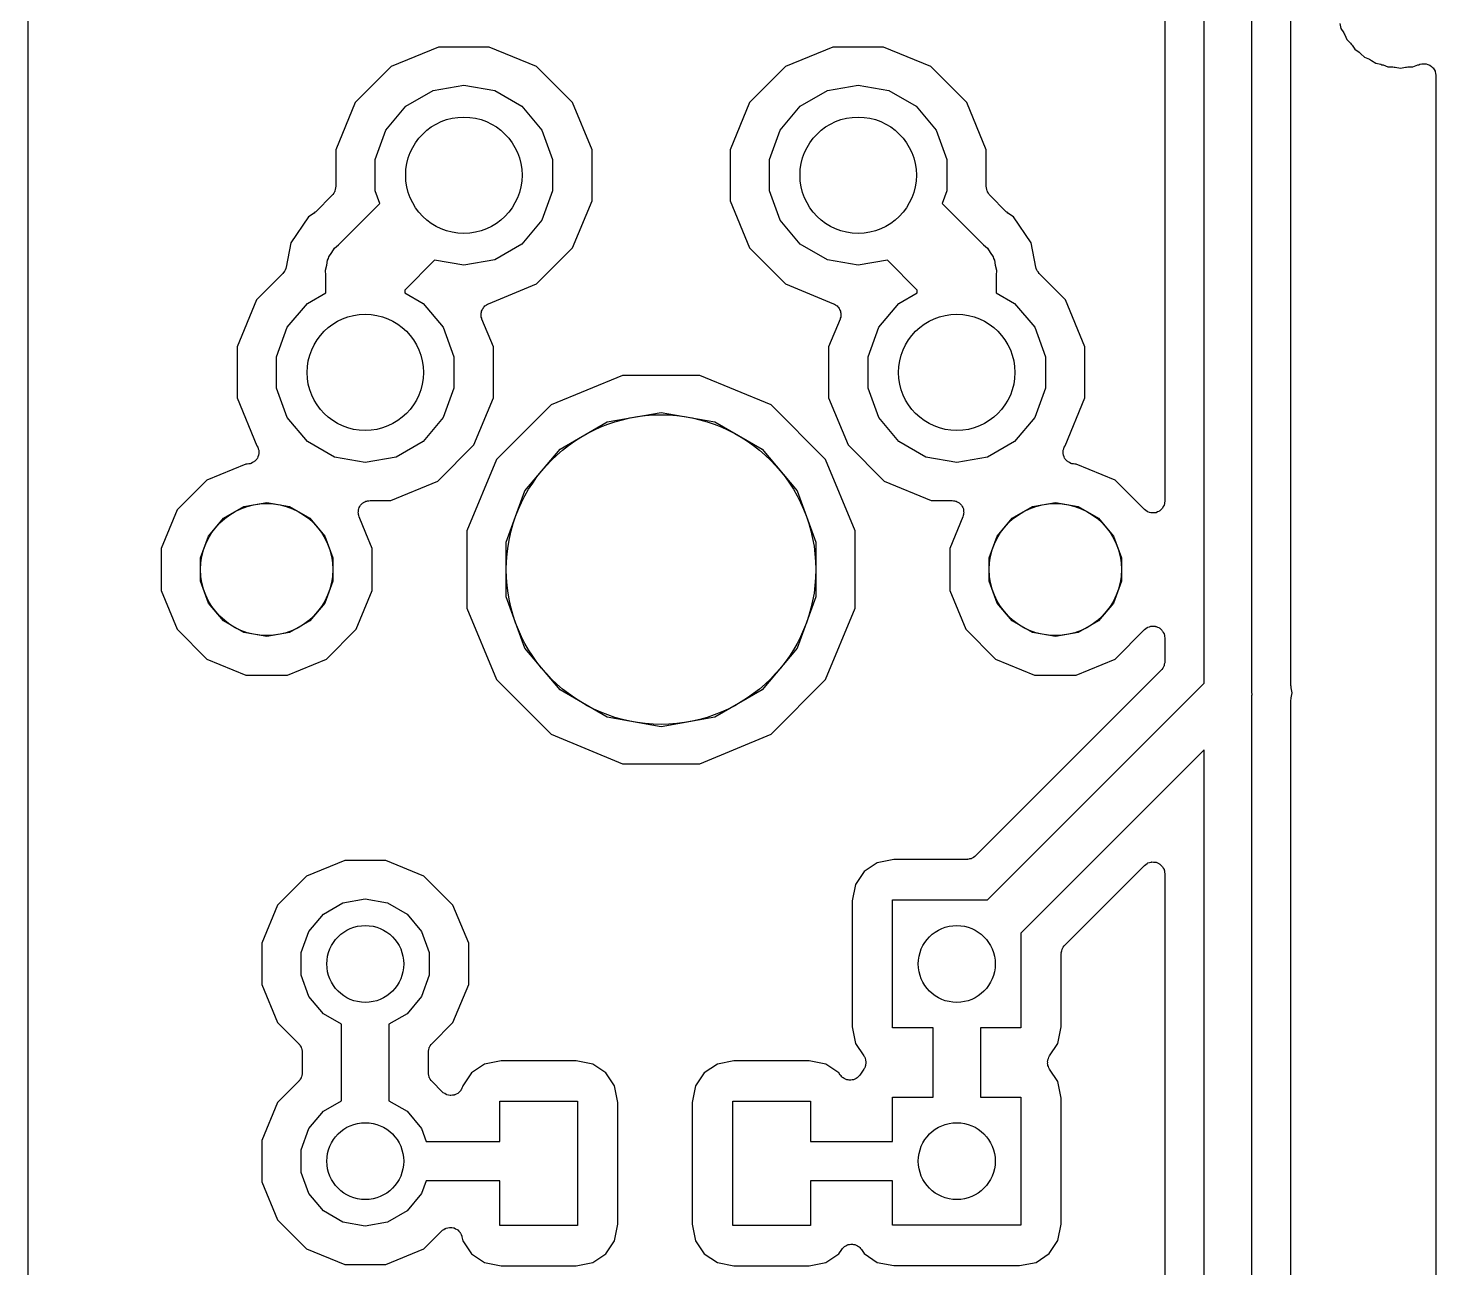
# Model space of a CAD drawing. Extents: x 24 to 196, y -189 to -31.
# Drawn here: x 159.49 to 177.62, y -114.1 to -98.13 of the extents above; entities that cross this region are included whole.
import ezdxf

# ---------------------------------------------------------------- set-up
doc = ezdxf.new("R2010")
doc.units = 0
doc.header["$MEASUREMENT"] = 0
doc.layers.add('BLACK', color=7, linetype='CONTINUOUS')

msp = doc.modelspace()

# ---------------------------------------------------------------- linework, layer by layer
at = {"layer": 'BLACK', "linetype": 'CONTINUOUS'}
for p, q in [((159.487, -147.101), (159.487, -59.5564)), ((175.247, -87.6803), (175.247, -106.677)), ((175.755, -106.595), (175.755, -87.7352)), ((174.638, -106.564), (174.638, -88.376)), ((174.13, -89.9704), (174.13, -104.223)), ((176.386, -98.0672), (176.399, -98.1325)), ((176.399, -98.1325), (176.436, -98.1879)), ((176.436, -98.1879), (176.442, -98.2016)), ((176.442, -98.2016), (176.45, -98.2143)), ((176.45, -98.2143), (176.476, -98.2758)), ((176.476, -98.2758), (176.523, -98.3229)), ((164.772, -98.3717), (164.165, -98.623)), ((165.428, -98.3717), (164.772, -98.3717)), ((166.035, -98.623), (165.428, -98.3717)), ((169.852, -98.3717), (169.245, -98.623)), ((170.508, -98.3717), (169.852, -98.3717)), ((171.115, -98.623), (170.508, -98.3717)), ((176.523, -98.3229), (176.532, -98.3352)), ((176.532, -98.3352), (176.542, -98.346)), ((176.542, -98.346), (176.579, -98.4014)), ((176.579, -98.4014), (176.634, -98.4384)), ((176.634, -98.4384), (176.645, -98.4488)), ((176.645, -98.4488), (176.657, -98.4574)), ((176.657, -98.4574), (176.705, -98.5045)), ((164.165, -98.623), (163.7, -99.0874)), ((166.5, -99.0874), (166.035, -98.623)), ((169.245, -98.623), (168.78, -99.0874)), ((171.58, -99.0874), (171.115, -98.623)), ((176.705, -98.5045), (176.766, -98.53)), ((176.766, -98.53), (176.779, -98.538)), ((176.779, -98.538), (176.792, -98.544)), ((176.792, -98.544), (176.848, -98.581)), ((176.848, -98.581), (176.913, -98.594)), ((176.913, -98.594), (176.927, -98.5995)), ((176.927, -98.5995), (176.942, -98.6027)), ((176.942, -98.6027), (177.003, -98.6282)), ((177.003, -98.6282), (177.07, -98.6282)), ((177.07, -98.6282), (177.085, -98.6308)), ((177.085, -98.6308), (177.1, -98.6311)), ((177.1, -98.6311), (177.165, -98.6441)), ((177.165, -98.6441), (177.23, -98.6311)), ((177.23, -98.6311), (177.245, -98.6308)), ((177.245, -98.6308), (177.26, -98.6282)), ((177.26, -98.6282), (177.327, -98.6282)), ((177.327, -98.6282), (177.388, -98.6027)), ((177.388, -98.6027), (177.403, -98.5995)), ((177.403, -98.5995), (177.417, -98.594)), ((177.417, -98.594), (177.44, -98.5894)), ((177.44, -98.5894), (177.442, -98.5894)), ((177.442, -98.5894), (177.443, -98.5888)), ((177.443, -98.5888), (177.468, -98.5888)), ((177.468, -98.5888), (177.493, -98.5883)), ((177.493, -98.5883), (177.495, -98.5888)), ((177.495, -98.5888), (177.496, -98.5888)), ((177.496, -98.5888), (177.52, -98.5973)), ((177.52, -98.5973), (177.543, -98.6053)), ((177.543, -98.6053), (177.544, -98.6063)), ((177.544, -98.6063), (177.546, -98.6069)), ((177.546, -98.6069), (177.565, -98.6229)), ((177.565, -98.6229), (177.584, -98.6384)), ((177.584, -98.6384), (177.585, -98.6398)), ((177.585, -98.6398), (177.587, -98.6409)), ((177.587, -98.6409), (177.599, -98.6624)), ((177.599, -98.6624), (177.612, -98.6836)), ((177.612, -98.6836), (177.612, -98.6853)), ((177.612, -98.6853), (177.613, -98.6868)), ((177.613, -98.6868), (177.617, -98.7112)), ((177.617, -98.7112), (177.622, -98.7356)), ((177.622, -98.7356), (177.622, -98.7372)), ((177.622, -98.7372), (177.622, -98.7389)), ((177.622, -98.7389), (177.622, -116.551)), ((164.354, -99.1336), (164.703, -98.932)), ((164.703, -98.932), (165.1, -98.862)), ((165.1, -98.862), (165.497, -98.932)), ((165.497, -98.932), (165.846, -99.1336)), ((169.434, -99.1336), (169.783, -98.932)), ((169.783, -98.932), (170.18, -98.862)), ((170.18, -98.862), (170.577, -98.932)), ((170.577, -98.932), (170.926, -99.1336)), ((163.7, -99.0874), (163.449, -99.6943)), ((164.095, -99.4423), (164.354, -99.1336)), ((165.846, -99.1336), (166.105, -99.4423)), ((166.751, -99.6943), (166.5, -99.0874)), ((168.78, -99.0874), (168.529, -99.6943)), ((169.175, -99.4423), (169.434, -99.1336)), ((170.926, -99.1336), (171.185, -99.4423)), ((171.831, -99.6943), (171.58, -99.0874)), ((163.957, -99.8211), (164.095, -99.4423)), ((166.105, -99.4423), (166.243, -99.8211)), ((169.037, -99.8211), (169.175, -99.4423)), ((171.185, -99.4423), (171.323, -99.8211)), ((163.449, -99.6943), (163.449, -100.174)), ((166.751, -100.351), (166.751, -99.6943)), ((168.529, -99.6943), (168.529, -100.351)), ((171.831, -100.174), (171.831, -99.6943)), ((163.957, -100.224), (163.957, -99.8211)), ((166.243, -99.8211), (166.243, -100.224)), ((169.037, -100.224), (169.037, -99.8211)), ((171.323, -99.8211), (171.323, -100.224)), ((163.404, -100.281), (163.193, -100.493)), ((163.408, -100.276), (163.404, -100.281)), ((163.413, -100.272), (163.408, -100.276)), ((163.423, -100.254), (163.413, -100.272)), ((163.435, -100.238), (163.423, -100.254)), ((163.436, -100.232), (163.435, -100.238)), ((163.44, -100.226), (163.436, -100.232)), ((163.443, -100.206), (163.44, -100.226)), ((163.448, -100.187), (163.443, -100.206)), ((163.449, -100.174), (163.448, -100.18)), ((163.448, -100.18), (163.448, -100.187)), ((164.017, -100.388), (163.957, -100.224)), ((166.243, -100.224), (166.105, -100.603)), ((169.175, -100.603), (169.037, -100.224)), ((171.323, -100.224), (171.263, -100.388)), ((171.832, -100.18), (171.831, -100.174)), ((171.832, -100.187), (171.832, -100.18)), ((171.837, -100.206), (171.832, -100.187)), ((171.84, -100.226), (171.837, -100.206)), ((171.844, -100.232), (171.84, -100.226)), ((171.845, -100.238), (171.844, -100.232)), ((171.857, -100.254), (171.845, -100.238)), ((171.867, -100.272), (171.857, -100.254)), ((171.872, -100.276), (171.867, -100.272)), ((171.876, -100.281), (171.872, -100.276)), ((172.087, -100.493), (171.876, -100.281)), ((163.486, -100.918), (164.017, -100.388)), ((166.5, -100.958), (166.751, -100.351)), ((168.529, -100.351), (168.78, -100.958)), ((171.263, -100.388), (171.794, -100.918)), ((163.098, -100.56), (162.873, -100.896)), ((163.17, -100.512), (163.098, -100.56)), ((163.181, -100.501), (163.17, -100.512)), ((163.193, -100.493), (163.181, -100.501)), ((166.105, -100.603), (165.846, -100.912)), ((169.434, -100.912), (169.175, -100.603)), ((172.099, -100.501), (172.087, -100.493)), ((172.11, -100.512), (172.099, -100.501)), ((172.182, -100.56), (172.11, -100.512)), ((172.407, -100.896), (172.182, -100.56)), ((162.873, -100.896), (162.811, -101.207)), ((163.401, -101.019), (163.435, -100.961)), ((163.435, -100.961), (163.486, -100.918)), ((165.846, -100.912), (165.497, -101.113)), ((166.035, -101.422), (166.5, -100.958)), ((168.78, -100.958), (169.245, -101.422)), ((169.783, -101.113), (169.434, -100.912)), ((171.794, -100.918), (171.845, -100.961)), ((171.845, -100.961), (171.879, -101.019)), ((172.469, -101.207), (172.407, -100.896)), ((163.316, -101.248), (163.334, -101.183)), ((163.334, -101.183), (163.345, -101.116)), ((163.345, -101.116), (163.357, -101.097)), ((163.357, -101.097), (163.362, -101.075)), ((163.362, -101.075), (163.401, -101.019)), ((164.724, -101.117), (164.338, -101.503)), ((165.1, -101.183), (164.724, -101.117)), ((165.497, -101.113), (165.1, -101.183)), ((170.18, -101.183), (169.783, -101.113)), ((170.556, -101.117), (170.18, -101.183)), ((170.942, -101.503), (170.556, -101.117)), ((171.879, -101.019), (171.918, -101.075)), ((171.918, -101.075), (171.923, -101.097)), ((171.923, -101.097), (171.935, -101.116)), ((171.935, -101.116), (171.946, -101.183)), ((171.946, -101.183), (171.964, -101.248)), ((162.769, -101.289), (162.43, -101.627)), ((162.778, -101.276), (162.769, -101.289)), ((162.779, -101.274), (162.778, -101.276)), ((162.778, -101.276), (162.778, -101.276)), ((162.791, -101.26), (162.779, -101.274)), ((162.794, -101.253), (162.791, -101.26)), ((162.799, -101.246), (162.794, -101.253)), ((162.802, -101.235), (162.799, -101.246)), ((162.805, -101.23), (162.802, -101.235)), ((162.806, -101.222), (162.805, -101.23)), ((162.81, -101.211), (162.806, -101.222)), ((162.811, -101.207), (162.81, -101.211)), ((163.322, -101.315), (163.316, -101.248)), ((163.322, -101.536), (163.322, -101.315)), ((171.964, -101.248), (171.958, -101.315)), ((171.958, -101.315), (171.958, -101.536)), ((172.47, -101.211), (172.469, -101.207)), ((172.474, -101.222), (172.47, -101.211)), ((172.475, -101.23), (172.474, -101.222)), ((172.478, -101.235), (172.475, -101.23)), ((172.481, -101.246), (172.478, -101.235)), ((172.486, -101.253), (172.481, -101.246)), ((172.489, -101.26), (172.486, -101.253)), ((172.501, -101.274), (172.489, -101.26)), ((172.502, -101.276), (172.501, -101.274)), ((172.511, -101.289), (172.502, -101.276)), ((172.502, -101.276), (172.502, -101.276)), ((172.85, -101.627), (172.511, -101.289)), ((163.084, -101.674), (163.322, -101.536)), ((164.338, -101.503), (164.338, -101.536)), ((164.338, -101.536), (164.576, -101.674)), ((165.416, -101.679), (166.035, -101.422)), ((169.245, -101.422), (169.864, -101.679)), ((170.704, -101.674), (170.942, -101.536)), ((170.942, -101.536), (170.942, -101.503)), ((171.958, -101.536), (172.196, -101.674)), ((162.43, -101.627), (162.179, -102.234)), ((162.825, -101.982), (163.084, -101.674)), ((164.576, -101.674), (164.835, -101.982)), ((165.347, -101.739), (165.353, -101.727)), ((165.353, -101.727), (165.363, -101.718)), ((165.363, -101.718), (165.371, -101.707)), ((165.371, -101.707), (165.383, -101.7)), ((165.383, -101.7), (165.392, -101.691)), ((165.392, -101.691), (165.405, -101.686)), ((165.405, -101.686), (165.416, -101.679)), ((169.864, -101.679), (169.875, -101.686)), ((169.875, -101.686), (169.888, -101.691)), ((169.888, -101.691), (169.897, -101.7)), ((169.897, -101.7), (169.909, -101.707)), ((169.909, -101.707), (169.917, -101.718)), ((169.917, -101.718), (169.927, -101.727)), ((169.927, -101.727), (169.933, -101.739)), ((170.445, -101.982), (170.704, -101.674)), ((172.196, -101.674), (172.455, -101.982)), ((173.101, -102.234), (172.85, -101.627)), ((165.322, -101.826), (165.324, -101.813)), ((165.325, -101.839), (165.322, -101.826)), ((165.323, -101.8), (165.327, -101.787)), ((165.324, -101.813), (165.323, -101.8)), ((165.325, -101.853), (165.325, -101.839)), ((165.331, -101.865), (165.325, -101.853)), ((165.327, -101.787), (165.329, -101.774)), ((165.329, -101.774), (165.335, -101.762)), ((165.333, -101.878), (165.331, -101.865)), ((165.481, -102.234), (165.333, -101.878)), ((165.335, -101.762), (165.339, -101.749)), ((165.339, -101.749), (165.347, -101.739)), ((169.947, -101.878), (169.799, -102.234)), ((169.933, -101.739), (169.941, -101.749)), ((169.941, -101.749), (169.945, -101.762)), ((169.945, -101.762), (169.951, -101.774)), ((169.949, -101.865), (169.947, -101.878)), ((169.955, -101.853), (169.949, -101.865)), ((169.951, -101.774), (169.953, -101.787)), ((169.953, -101.787), (169.957, -101.8)), ((169.958, -101.826), (169.955, -101.839)), ((169.955, -101.839), (169.955, -101.853)), ((169.957, -101.8), (169.956, -101.813)), ((169.956, -101.813), (169.958, -101.826)), ((162.687, -102.361), (162.825, -101.982)), ((164.835, -101.982), (164.973, -102.361)), ((170.307, -102.361), (170.445, -101.982)), ((172.455, -101.982), (172.593, -102.361)), ((162.179, -102.234), (162.179, -102.891)), ((165.481, -102.891), (165.481, -102.234)), ((169.799, -102.234), (169.799, -102.891)), ((173.101, -102.891), (173.101, -102.234)), ((162.687, -102.764), (162.687, -102.361)), ((164.973, -102.361), (164.973, -102.764)), ((170.307, -102.764), (170.307, -102.361)), ((172.593, -102.361), (172.593, -102.764)), ((167.142, -102.601), (166.223, -102.982)), ((168.138, -102.601), (167.142, -102.601)), ((169.057, -102.982), (168.138, -102.601)), ((162.825, -103.143), (162.687, -102.764)), ((164.973, -102.764), (164.835, -103.143)), ((170.445, -103.143), (170.307, -102.764)), ((172.593, -102.764), (172.455, -103.143)), ((162.179, -102.891), (162.435, -103.509)), ((165.23, -103.498), (165.481, -102.891)), ((166.223, -102.982), (165.519, -103.685)), ((169.761, -103.685), (169.057, -102.982)), ((169.799, -102.891), (170.05, -103.498)), ((172.845, -103.509), (173.101, -102.891)), ((163.084, -103.452), (162.825, -103.143)), ((164.835, -103.143), (164.576, -103.452)), ((166.948, -103.2), (167.64, -103.078)), ((167.64, -103.078), (168.332, -103.2)), ((170.704, -103.452), (170.445, -103.143)), ((172.455, -103.143), (172.196, -103.452)), ((166.339, -103.552), (166.948, -103.2)), ((168.332, -103.2), (168.941, -103.552)), ((162.435, -103.509), (162.44, -103.515)), ((162.44, -103.515), (162.443, -103.521)), ((162.443, -103.521), (162.446, -103.527)), ((162.446, -103.527), (162.452, -103.546)), ((162.452, -103.546), (162.458, -103.565)), ((163.433, -103.653), (163.084, -103.452)), ((164.576, -103.452), (164.227, -103.653)), ((164.765, -103.962), (165.23, -103.498)), ((170.05, -103.498), (170.515, -103.962)), ((171.053, -103.653), (170.704, -103.452)), ((172.196, -103.452), (171.847, -103.653)), ((172.822, -103.565), (172.828, -103.546)), ((172.828, -103.546), (172.834, -103.527)), ((172.834, -103.527), (172.837, -103.521)), ((172.837, -103.521), (172.84, -103.515)), ((172.84, -103.515), (172.845, -103.509)), ((162.378, -103.725), (162.36, -103.735)), ((162.396, -103.716), (162.378, -103.725)), ((162.4, -103.711), (162.396, -103.716)), ((162.406, -103.708), (162.4, -103.711)), ((162.419, -103.693), (162.406, -103.708)), ((162.433, -103.679), (162.419, -103.693)), ((162.436, -103.673), (162.433, -103.679)), ((162.44, -103.668), (162.436, -103.673)), ((162.447, -103.649), (162.44, -103.668)), ((162.456, -103.631), (162.447, -103.649)), ((162.458, -103.618), (162.456, -103.624)), ((162.456, -103.624), (162.456, -103.631)), ((162.458, -103.565), (162.458, -103.572)), ((162.458, -103.572), (162.46, -103.578)), ((162.46, -103.578), (162.458, -103.598)), ((162.458, -103.598), (162.458, -103.618)), ((163.83, -103.723), (163.433, -103.653)), ((164.227, -103.653), (163.83, -103.723)), ((165.519, -103.685), (165.138, -104.605)), ((165.887, -104.09), (166.339, -103.552)), ((168.941, -103.552), (169.393, -104.09)), ((170.142, -104.605), (169.761, -103.685)), ((171.45, -103.723), (171.053, -103.653)), ((171.847, -103.653), (171.45, -103.723)), ((172.82, -103.578), (172.822, -103.572)), ((172.822, -103.598), (172.82, -103.578)), ((172.822, -103.572), (172.822, -103.565)), ((172.822, -103.618), (172.822, -103.598)), ((172.824, -103.624), (172.822, -103.618)), ((172.824, -103.631), (172.824, -103.624)), ((172.833, -103.649), (172.824, -103.631)), ((172.84, -103.668), (172.833, -103.649)), ((172.844, -103.673), (172.84, -103.668)), ((172.847, -103.679), (172.844, -103.673)), ((172.861, -103.693), (172.847, -103.679)), ((172.874, -103.708), (172.861, -103.693)), ((172.88, -103.711), (172.874, -103.708)), ((172.884, -103.716), (172.88, -103.711)), ((172.902, -103.725), (172.884, -103.716)), ((172.92, -103.735), (172.902, -103.725)), ((162.29, -103.744), (161.79, -103.951)), ((162.308, -103.744), (162.29, -103.744)), ((162.328, -103.74), (162.308, -103.744)), ((162.348, -103.739), (162.328, -103.74)), ((162.354, -103.736), (162.348, -103.739)), ((162.36, -103.735), (162.354, -103.736)), ((172.926, -103.736), (172.92, -103.735)), ((172.932, -103.739), (172.926, -103.736)), ((172.952, -103.74), (172.932, -103.739)), ((172.972, -103.744), (172.952, -103.74)), ((172.99, -103.744), (172.972, -103.744)), ((173.49, -103.951), (172.99, -103.744)), ((161.79, -103.951), (161.408, -104.333)), ((164.158, -104.214), (164.765, -103.962)), ((165.646, -104.751), (165.887, -104.09)), ((169.393, -104.09), (169.634, -104.751)), ((170.515, -103.962), (171.122, -104.214)), ((173.87, -104.33), (173.49, -103.951)), ((162.264, -104.291), (162.56, -104.239)), ((162.56, -104.239), (162.856, -104.291)), ((163.765, -104.282), (163.77, -104.273)), ((163.77, -104.273), (163.782, -104.262)), ((163.782, -104.262), (163.793, -104.249)), ((163.793, -104.249), (163.801, -104.244)), ((163.801, -104.244), (163.809, -104.238)), ((163.809, -104.238), (163.824, -104.231)), ((163.824, -104.231), (163.839, -104.223)), ((163.839, -104.223), (163.848, -104.221)), ((163.848, -104.221), (163.858, -104.217)), ((163.858, -104.217), (163.874, -104.217)), ((163.874, -104.217), (163.891, -104.214)), ((163.891, -104.214), (164.158, -104.214)), ((171.122, -104.214), (171.389, -104.214)), ((171.389, -104.214), (171.406, -104.217)), ((171.406, -104.217), (171.422, -104.217)), ((171.422, -104.217), (171.432, -104.221)), ((171.432, -104.221), (171.441, -104.223)), ((171.441, -104.223), (171.456, -104.231)), ((171.456, -104.231), (171.471, -104.238)), ((171.471, -104.238), (171.479, -104.244)), ((171.479, -104.244), (171.487, -104.249)), ((171.487, -104.249), (171.498, -104.262)), ((171.498, -104.262), (171.51, -104.273)), ((171.51, -104.273), (171.515, -104.282)), ((172.424, -104.291), (172.72, -104.239)), ((172.72, -104.239), (173.016, -104.291)), ((174.121, -104.275), (174.111, -104.292)), ((174.122, -104.268), (174.121, -104.275)), ((174.125, -104.262), (174.122, -104.268)), ((174.126, -104.242), (174.125, -104.262)), ((174.13, -104.223), (174.126, -104.242)), ((161.408, -104.333), (161.201, -104.832)), ((161.812, -104.671), (162.005, -104.441)), ((162.005, -104.441), (162.264, -104.291)), ((162.856, -104.291), (163.115, -104.441)), ((163.115, -104.441), (163.308, -104.671)), ((163.738, -104.373), (163.741, -104.356)), ((163.741, -104.382), (163.738, -104.373)), ((163.741, -104.34), (163.744, -104.33)), ((163.741, -104.356), (163.741, -104.34)), ((163.741, -104.393), (163.741, -104.382)), ((163.746, -104.408), (163.741, -104.393)), ((163.744, -104.33), (163.745, -104.32)), ((163.745, -104.32), (163.753, -104.305)), ((163.75, -104.424), (163.746, -104.408)), ((163.836, -104.633), (163.75, -104.424)), ((163.753, -104.305), (163.759, -104.29)), ((163.759, -104.29), (163.765, -104.282)), ((171.53, -104.424), (171.361, -104.832)), ((171.515, -104.282), (171.521, -104.29)), ((171.521, -104.29), (171.527, -104.305)), ((171.527, -104.305), (171.535, -104.32)), ((171.534, -104.408), (171.53, -104.424)), ((171.539, -104.393), (171.534, -104.408)), ((171.535, -104.32), (171.536, -104.33)), ((171.536, -104.33), (171.539, -104.34)), ((171.539, -104.34), (171.539, -104.356)), ((171.539, -104.356), (171.542, -104.373)), ((171.542, -104.373), (171.539, -104.382)), ((171.539, -104.382), (171.539, -104.393)), ((171.972, -104.671), (172.165, -104.441)), ((172.165, -104.441), (172.424, -104.291)), ((173.016, -104.291), (173.275, -104.441)), ((173.275, -104.441), (173.468, -104.671)), ((173.886, -104.342), (173.87, -104.33)), ((173.901, -104.355), (173.886, -104.342)), ((173.907, -104.357), (173.901, -104.355)), ((173.913, -104.361), (173.907, -104.357)), ((173.932, -104.366), (173.913, -104.361)), ((173.951, -104.373), (173.932, -104.366)), ((173.958, -104.373), (173.951, -104.373)), ((173.964, -104.374), (173.958, -104.373)), ((173.984, -104.373), (173.964, -104.374)), ((174.004, -104.373), (173.984, -104.373)), ((174.01, -104.37), (174.004, -104.373)), ((174.017, -104.37), (174.01, -104.37)), ((174.035, -104.361), (174.017, -104.37)), ((174.053, -104.355), (174.035, -104.361)), ((174.059, -104.35), (174.053, -104.355)), ((174.065, -104.347), (174.059, -104.35)), ((174.079, -104.333), (174.065, -104.347)), ((174.094, -104.321), (174.079, -104.333)), ((174.097, -104.315), (174.094, -104.321)), ((174.102, -104.31), (174.097, -104.315)), ((174.111, -104.292), (174.102, -104.31)), ((163.919, -104.832), (163.836, -104.633)), ((165.138, -104.605), (165.138, -105.6)), ((170.142, -105.6), (170.142, -104.605)), ((161.709, -104.953), (161.812, -104.671)), ((163.308, -104.671), (163.411, -104.953)), ((165.646, -105.454), (165.646, -104.751)), ((169.634, -104.751), (169.634, -105.454)), ((171.869, -104.953), (171.972, -104.671)), ((173.468, -104.671), (173.571, -104.953)), ((161.201, -104.832), (161.201, -105.373)), ((161.709, -105.253), (161.709, -104.953)), ((163.411, -104.953), (163.411, -105.253)), ((163.919, -105.373), (163.919, -104.832)), ((171.361, -104.832), (171.361, -105.373)), ((171.869, -105.253), (171.869, -104.953)), ((173.571, -104.953), (173.571, -105.253)), ((161.812, -105.535), (161.709, -105.253)), ((163.411, -105.253), (163.308, -105.535)), ((171.972, -105.535), (171.869, -105.253)), ((173.571, -105.253), (173.468, -105.535)), ((161.201, -105.373), (161.408, -105.872)), ((162.005, -105.765), (161.812, -105.535)), ((163.308, -105.535), (163.115, -105.765)), ((163.712, -105.872), (163.919, -105.373)), ((165.887, -106.115), (165.646, -105.454)), ((169.634, -105.454), (169.393, -106.115)), ((171.361, -105.373), (171.568, -105.872)), ((172.165, -105.765), (171.972, -105.535)), ((173.468, -105.535), (173.275, -105.765)), ((165.138, -105.6), (165.519, -106.52)), ((169.761, -106.52), (170.142, -105.6)), ((161.408, -105.872), (161.79, -106.255)), ((162.264, -105.915), (162.005, -105.765)), ((163.115, -105.765), (162.856, -105.915)), ((163.33, -106.255), (163.712, -105.872)), ((171.568, -105.872), (171.95, -106.255)), ((172.424, -105.915), (172.165, -105.765)), ((173.275, -105.765), (173.016, -105.915)), ((173.49, -106.255), (173.87, -105.875)), ((173.87, -105.875), (173.886, -105.863)), ((173.886, -105.863), (173.901, -105.851)), ((173.901, -105.851), (173.907, -105.848)), ((173.907, -105.848), (173.913, -105.845)), ((173.913, -105.845), (173.932, -105.839)), ((173.932, -105.839), (173.951, -105.833)), ((173.951, -105.833), (173.958, -105.833)), ((173.958, -105.833), (173.964, -105.831)), ((173.964, -105.831), (173.984, -105.833)), ((173.984, -105.833), (174.004, -105.833)), ((174.004, -105.833), (174.01, -105.835)), ((174.01, -105.835), (174.017, -105.835)), ((174.017, -105.835), (174.035, -105.844)), ((174.035, -105.844), (174.053, -105.851)), ((174.053, -105.851), (174.059, -105.855)), ((174.059, -105.855), (174.065, -105.858)), ((174.065, -105.858), (174.079, -105.872)), ((174.079, -105.872), (174.094, -105.885)), ((174.094, -105.885), (174.097, -105.891)), ((174.097, -105.891), (174.102, -105.895)), ((174.102, -105.895), (174.111, -105.913)), ((162.56, -105.967), (162.264, -105.915)), ((162.856, -105.915), (162.56, -105.967)), ((172.72, -105.967), (172.424, -105.915)), ((173.016, -105.915), (172.72, -105.967)), ((174.111, -105.913), (174.121, -105.931)), ((174.121, -105.931), (174.122, -105.937)), ((174.122, -105.937), (174.125, -105.943)), ((174.125, -105.943), (174.126, -105.963)), ((174.126, -105.963), (174.13, -105.983)), ((174.13, -105.983), (174.13, -106.29)), ((161.79, -106.255), (162.29, -106.462)), ((162.83, -106.462), (163.33, -106.255)), ((166.339, -106.654), (165.887, -106.115)), ((169.393, -106.115), (168.941, -106.654)), ((171.95, -106.255), (172.45, -106.462)), ((172.99, -106.462), (173.49, -106.255)), ((174.085, -106.398), (171.692, -108.792)), ((174.089, -106.393), (174.085, -106.398)), ((174.094, -106.388), (174.089, -106.393)), ((174.104, -106.371), (174.094, -106.388)), ((174.115, -106.355), (174.104, -106.371)), ((174.117, -106.348), (174.115, -106.355)), ((174.121, -106.342), (174.117, -106.348)), ((174.124, -106.323), (174.121, -106.342)), ((174.129, -106.304), (174.124, -106.323)), ((174.13, -106.29), (174.129, -106.297)), ((174.129, -106.297), (174.129, -106.304)), ((162.29, -106.462), (162.83, -106.462)), ((165.519, -106.52), (166.223, -107.224)), ((169.057, -107.224), (169.761, -106.52)), ((171.844, -109.357), (174.638, -106.564)), ((172.45, -106.462), (172.99, -106.462)), ((175.758, -106.61), (175.755, -106.595)), ((175.758, -106.625), (175.758, -106.61)), ((175.771, -106.69), (175.758, -106.625)), ((166.948, -107.005), (166.339, -106.654)), ((168.941, -106.654), (168.332, -107.005)), ((175.247, -106.677), (175.251, -106.717)), ((175.251, -106.717), (175.247, -106.73)), ((175.247, -106.73), (175.247, -125.727)), ((175.755, -106.785), (175.758, -106.77)), ((175.755, -125.645), (175.755, -106.785)), ((175.758, -106.755), (175.771, -106.69)), ((175.758, -106.77), (175.758, -106.755)), ((167.64, -107.127), (166.948, -107.005)), ((168.332, -107.005), (167.64, -107.127)), ((166.223, -107.224), (167.142, -107.605)), ((168.138, -107.605), (169.057, -107.224)), ((174.638, -107.426), (172.275, -109.788)), ((174.638, -125.614), (174.638, -107.426)), ((167.142, -107.605), (168.138, -107.605)), ((171.682, -108.801), (171.665, -108.811)), ((171.686, -108.795), (171.682, -108.801)), ((171.692, -108.792), (171.686, -108.795)), ((163.565, -108.849), (163.075, -109.052)), ((164.095, -108.849), (163.565, -108.849)), ((164.585, -109.052), (164.095, -108.849)), ((170.258, -108.991), (170.146, -109.159)), ((170.426, -108.879), (170.258, -108.991)), ((170.64, -108.836), (170.426, -108.879)), ((171.584, -108.836), (170.64, -108.836)), ((171.59, -108.835), (171.584, -108.836)), ((171.597, -108.836), (171.59, -108.835)), ((171.616, -108.83), (171.597, -108.836)), ((171.636, -108.827), (171.616, -108.83)), ((171.642, -108.824), (171.636, -108.827)), ((171.648, -108.822), (171.642, -108.824)), ((171.665, -108.811), (171.648, -108.822)), ((172.841, -109.941), (173.87, -108.913)), ((173.87, -108.913), (173.886, -108.901)), ((173.886, -108.901), (173.901, -108.888)), ((173.901, -108.888), (173.907, -108.886)), ((173.907, -108.886), (173.913, -108.882)), ((173.913, -108.882), (173.932, -108.877)), ((173.932, -108.877), (173.951, -108.87)), ((173.951, -108.87), (173.958, -108.87)), ((173.958, -108.87), (173.964, -108.869)), ((173.964, -108.869), (173.984, -108.87)), ((173.984, -108.87), (174.004, -108.87)), ((174.004, -108.87), (174.01, -108.873)), ((174.01, -108.873), (174.017, -108.873)), ((174.017, -108.873), (174.035, -108.882)), ((174.035, -108.882), (174.054, -108.888)), ((174.054, -108.888), (174.059, -108.893)), ((174.059, -108.893), (174.065, -108.896)), ((174.065, -108.896), (174.079, -108.91)), ((174.079, -108.91), (174.094, -108.922)), ((174.094, -108.922), (174.097, -108.928)), ((174.097, -108.928), (174.102, -108.933)), ((174.102, -108.933), (174.111, -108.951)), ((174.111, -108.951), (174.121, -108.968)), ((174.121, -108.968), (174.122, -108.975)), ((174.122, -108.975), (174.125, -108.981)), ((174.125, -108.981), (174.126, -109.001)), ((163.075, -109.052), (162.7, -109.427)), ((164.96, -109.427), (164.585, -109.052)), ((170.146, -109.159), (170.104, -109.372)), ((174.126, -109.001), (174.13, -109.02)), ((174.13, -109.02), (174.13, -123.273)), ((163.543, -109.395), (163.83, -109.344)), ((163.83, -109.344), (164.117, -109.395)), ((162.7, -109.427), (162.496, -109.917)), ((163.291, -109.541), (163.543, -109.395)), ((164.117, -109.395), (164.369, -109.541)), ((165.163, -109.917), (164.96, -109.427)), ((170.104, -109.372), (170.104, -110.993)), ((170.624, -111.008), (170.624, -109.357)), ((170.624, -109.357), (171.844, -109.357)), ((163.104, -109.764), (163.291, -109.541)), ((164.369, -109.541), (164.556, -109.764)), ((163.004, -110.037), (163.104, -109.764)), ((164.556, -109.764), (164.655, -110.037)), ((172.275, -109.788), (172.275, -111.008)), ((162.496, -109.917), (162.496, -110.448)), ((163.004, -110.328), (163.004, -110.037)), ((164.655, -110.037), (164.655, -110.328)), ((165.163, -110.448), (165.163, -109.917)), ((172.796, -110.049), (172.798, -110.042)), ((172.796, -110.993), (172.796, -110.049)), ((172.797, -110.036), (172.802, -110.016)), ((172.798, -110.042), (172.797, -110.036)), ((172.802, -110.016), (172.806, -109.997)), ((172.806, -109.997), (172.809, -109.991)), ((172.809, -109.991), (172.811, -109.984)), ((172.811, -109.984), (172.822, -109.968)), ((172.822, -109.968), (172.832, -109.951)), ((172.832, -109.951), (172.837, -109.947)), ((172.837, -109.947), (172.841, -109.941)), ((163.104, -110.602), (163.004, -110.328)), ((164.655, -110.328), (164.556, -110.602)), ((162.496, -110.448), (162.7, -110.938)), ((163.291, -110.825), (163.104, -110.602)), ((164.556, -110.602), (164.369, -110.825)), ((164.96, -110.938), (165.163, -110.448)), ((162.7, -110.938), (162.973, -111.211)), ((163.525, -110.96), (163.291, -110.825)), ((163.525, -111.945), (163.525, -110.96)), ((164.369, -110.825), (164.135, -110.96)), ((164.135, -110.96), (164.135, -111.945)), ((164.687, -111.211), (164.96, -110.938)), ((170.104, -110.993), (170.146, -111.206)), ((171.145, -111.008), (170.624, -111.008)), ((171.145, -111.897), (171.145, -111.008)), ((172.275, -111.008), (171.755, -111.008)), ((171.755, -111.008), (171.755, -111.897)), ((172.754, -111.206), (172.796, -110.993)), ((162.973, -111.211), (162.976, -111.217)), ((162.976, -111.217), (162.982, -111.221)), ((162.982, -111.221), (162.992, -111.238)), ((162.992, -111.238), (163.003, -111.254)), ((163.003, -111.254), (163.005, -111.261)), ((163.005, -111.261), (163.008, -111.267)), ((163.008, -111.267), (163.011, -111.286)), ((163.011, -111.286), (163.017, -111.306)), ((163.017, -111.306), (163.016, -111.312)), ((163.016, -111.312), (163.017, -111.319)), ((163.017, -111.319), (163.017, -111.586)), ((164.643, -111.306), (164.649, -111.286)), ((164.644, -111.312), (164.643, -111.306)), ((164.643, -111.319), (164.644, -111.312)), ((164.643, -111.586), (164.643, -111.319)), ((164.649, -111.286), (164.652, -111.267)), ((164.652, -111.267), (164.655, -111.261)), ((164.655, -111.261), (164.657, -111.254)), ((164.657, -111.254), (164.668, -111.238)), ((164.668, -111.238), (164.678, -111.221)), ((164.678, -111.221), (164.684, -111.217)), ((164.684, -111.217), (164.687, -111.211)), ((170.146, -111.206), (170.254, -111.368)), ((172.646, -111.368), (172.754, -111.206)), ((165.366, -111.472), (165.198, -111.584)), ((165.579, -111.43), (165.366, -111.472)), ((166.549, -111.43), (165.579, -111.43)), ((166.762, -111.472), (166.549, -111.43)), ((166.93, -111.584), (166.762, -111.472)), ((168.366, -111.472), (168.198, -111.584)), ((168.579, -111.43), (168.366, -111.472)), ((169.549, -111.43), (168.579, -111.43)), ((169.762, -111.472), (169.549, -111.43)), ((169.93, -111.584), (169.762, -111.472)), ((170.254, -111.368), (170.258, -111.377)), ((170.258, -111.528), (170.254, -111.537)), ((170.258, -111.377), (170.264, -111.385)), ((170.264, -111.52), (170.258, -111.528)), ((170.264, -111.385), (170.269, -111.401)), ((170.269, -111.504), (170.264, -111.52)), ((170.269, -111.401), (170.275, -111.416)), ((170.275, -111.489), (170.269, -111.504)), ((170.275, -111.416), (170.276, -111.426)), ((170.276, -111.479), (170.275, -111.489)), ((170.276, -111.426), (170.279, -111.436)), ((170.279, -111.469), (170.276, -111.479)), ((170.279, -111.436), (170.278, -111.453)), ((170.278, -111.453), (170.279, -111.469)), ((172.621, -111.436), (172.624, -111.426)), ((172.622, -111.453), (172.621, -111.436)), ((172.621, -111.469), (172.622, -111.453)), ((172.624, -111.479), (172.621, -111.469)), ((172.624, -111.426), (172.625, -111.416)), ((172.625, -111.489), (172.624, -111.479)), ((172.625, -111.416), (172.631, -111.401)), ((172.631, -111.504), (172.625, -111.489)), ((172.631, -111.401), (172.636, -111.385)), ((172.636, -111.52), (172.631, -111.504)), ((172.636, -111.385), (172.642, -111.377)), ((172.642, -111.528), (172.636, -111.52)), ((172.642, -111.377), (172.646, -111.368)), ((172.646, -111.537), (172.642, -111.528)), ((162.973, -111.694), (162.7, -111.967)), ((162.976, -111.689), (162.973, -111.694)), ((162.982, -111.684), (162.976, -111.689)), ((162.992, -111.667), (162.982, -111.684)), ((163.003, -111.651), (162.992, -111.667)), ((163.005, -111.644), (163.003, -111.651)), ((163.008, -111.639), (163.005, -111.644)), ((163.011, -111.619), (163.008, -111.639)), ((163.017, -111.6), (163.011, -111.619)), ((163.017, -111.586), (163.016, -111.593)), ((163.016, -111.593), (163.017, -111.6)), ((164.644, -111.593), (164.643, -111.586)), ((164.643, -111.6), (164.644, -111.593)), ((164.649, -111.619), (164.643, -111.6)), ((164.652, -111.639), (164.649, -111.619)), ((164.655, -111.644), (164.652, -111.639)), ((164.657, -111.651), (164.655, -111.644)), ((164.668, -111.667), (164.657, -111.651)), ((164.678, -111.684), (164.668, -111.667)), ((164.684, -111.689), (164.678, -111.684)), ((164.687, -111.694), (164.684, -111.689)), ((164.827, -111.834), (164.687, -111.694)), ((165.198, -111.584), (165.085, -111.752)), ((167.042, -111.752), (166.93, -111.584)), ((168.198, -111.584), (168.085, -111.752)), ((169.95, -111.614), (169.93, -111.584)), ((169.961, -111.626), (169.95, -111.614)), ((169.971, -111.639), (169.961, -111.626)), ((169.979, -111.645), (169.971, -111.639)), ((169.986, -111.652), (169.979, -111.645)), ((170.001, -111.659), (169.986, -111.652)), ((170.015, -111.668), (170.001, -111.659)), ((170.025, -111.671), (170.015, -111.668)), ((170.034, -111.675), (170.025, -111.671)), ((170.05, -111.677), (170.034, -111.675)), ((170.066, -111.681), (170.05, -111.677)), ((170.076, -111.68), (170.066, -111.681)), ((170.086, -111.681), (170.076, -111.68)), ((170.102, -111.677), (170.086, -111.681)), ((170.119, -111.675), (170.102, -111.677)), ((170.128, -111.671), (170.119, -111.675)), ((170.138, -111.668), (170.128, -111.671)), ((170.152, -111.659), (170.138, -111.668)), ((170.166, -111.652), (170.152, -111.659)), ((170.173, -111.645), (170.166, -111.652)), ((170.182, -111.639), (170.173, -111.645)), ((170.192, -111.626), (170.182, -111.639)), ((170.203, -111.614), (170.192, -111.626)), ((170.254, -111.537), (170.203, -111.614)), ((172.754, -111.699), (172.646, -111.537)), ((172.796, -111.912), (172.754, -111.699)), ((164.831, -111.837), (164.827, -111.834)), ((164.835, -111.841), (164.831, -111.837)), ((164.853, -111.852), (164.835, -111.841)), ((164.871, -111.864), (164.853, -111.852)), ((164.876, -111.866), (164.871, -111.864)), ((164.88, -111.868), (164.876, -111.866)), ((164.901, -111.873), (164.88, -111.868)), ((164.922, -111.878), (164.901, -111.873)), ((164.927, -111.878), (164.922, -111.878)), ((164.932, -111.879), (164.927, -111.878)), ((164.953, -111.875), (164.932, -111.879)), ((164.975, -111.874), (164.953, -111.875)), ((164.979, -111.871), (164.975, -111.874)), ((164.984, -111.871), (164.979, -111.871)), ((165.003, -111.86), (164.984, -111.871)), ((165.022, -111.851), (165.003, -111.86)), ((165.026, -111.848), (165.022, -111.851)), ((165.03, -111.845), (165.026, -111.848)), ((165.045, -111.829), (165.03, -111.845)), ((165.06, -111.814), (165.045, -111.829)), ((165.062, -111.809), (165.06, -111.814)), ((165.065, -111.805), (165.062, -111.809)), ((165.073, -111.785), (165.065, -111.805)), ((165.082, -111.766), (165.073, -111.785)), ((165.083, -111.761), (165.082, -111.766)), ((165.085, -111.756), (165.083, -111.761)), ((165.085, -111.752), (165.085, -111.756)), ((167.085, -111.966), (167.042, -111.752)), ((168.085, -111.752), (168.043, -111.966)), ((162.7, -111.967), (162.496, -112.457)), ((163.291, -112.081), (163.525, -111.945)), ((164.135, -111.945), (164.369, -112.081)), ((165.564, -112.469), (165.564, -111.951)), ((165.564, -111.951), (166.564, -111.951)), ((166.564, -111.951), (166.564, -113.551)), ((167.085, -113.536), (167.085, -111.966)), ((168.043, -111.966), (168.043, -113.536)), ((168.564, -113.551), (168.564, -111.951)), ((168.564, -111.951), (169.564, -111.951)), ((169.564, -111.951), (169.564, -112.469)), ((170.624, -112.469), (170.624, -111.897)), ((170.624, -111.897), (171.145, -111.897)), ((171.755, -111.897), (172.275, -111.897)), ((172.275, -111.897), (172.275, -113.548)), ((172.796, -113.533), (172.796, -111.912)), ((163.104, -112.304), (163.291, -112.081)), ((164.369, -112.081), (164.556, -112.304)), ((163.004, -112.577), (163.104, -112.304)), ((164.556, -112.304), (164.616, -112.469)), ((162.496, -112.457), (162.496, -112.988)), ((163.004, -112.868), (163.004, -112.577)), ((164.616, -112.469), (165.564, -112.469)), ((169.564, -112.469), (170.624, -112.469)), ((163.104, -113.142), (163.004, -112.868)), ((164.616, -112.977), (164.556, -113.142)), ((165.564, -112.977), (164.616, -112.977)), ((165.564, -113.551), (165.564, -112.977)), ((170.624, -112.977), (169.564, -112.977)), ((169.564, -112.977), (169.564, -113.551)), ((170.624, -113.548), (170.624, -112.977)), ((162.496, -112.988), (162.7, -113.478)), ((163.291, -113.365), (163.104, -113.142)), ((164.556, -113.142), (164.369, -113.365)), ((162.7, -113.478), (163.075, -113.853)), ((163.543, -113.51), (163.291, -113.365)), ((163.83, -113.561), (163.543, -113.51)), ((164.117, -113.51), (163.83, -113.561)), ((164.369, -113.365), (164.117, -113.51)), ((164.585, -113.853), (164.818, -113.62)), ((164.818, -113.62), (164.822, -113.618)), ((164.822, -113.618), (164.825, -113.614)), ((164.825, -113.614), (164.844, -113.602)), ((164.844, -113.602), (164.861, -113.59)), ((164.861, -113.59), (164.866, -113.589)), ((164.866, -113.589), (164.871, -113.586)), ((164.871, -113.586), (164.892, -113.582)), ((164.892, -113.582), (164.913, -113.576)), ((164.913, -113.576), (164.918, -113.577)), ((164.918, -113.577), (164.922, -113.576)), ((164.922, -113.576), (164.944, -113.579)), ((164.944, -113.579), (164.965, -113.581)), ((164.965, -113.581), (164.97, -113.583)), ((164.97, -113.583), (164.975, -113.584)), ((164.975, -113.584), (164.994, -113.594)), ((164.994, -113.594), (165.013, -113.603)), ((165.013, -113.603), (165.017, -113.607)), ((165.017, -113.607), (165.021, -113.609)), ((165.021, -113.609), (165.035, -113.626)), ((165.035, -113.626), (165.051, -113.641)), ((165.051, -113.641), (165.053, -113.645)), ((165.053, -113.645), (165.056, -113.649)), ((165.056, -113.649), (165.064, -113.669)), ((165.064, -113.669), (165.073, -113.689)), ((165.073, -113.689), (165.073, -113.694)), ((165.073, -113.694), (165.075, -113.699)), ((165.075, -113.699), (165.085, -113.749)), ((166.564, -113.551), (165.564, -113.551)), ((167.042, -113.749), (167.085, -113.536)), ((168.043, -113.536), (168.085, -113.749)), ((169.564, -113.551), (168.564, -113.551)), ((172.275, -113.548), (170.624, -113.548)), ((172.754, -113.746), (172.796, -113.533)), ((163.075, -113.853), (163.565, -114.056)), ((164.095, -114.056), (164.585, -113.853)), ((165.085, -113.749), (165.198, -113.917)), ((166.93, -113.917), (167.042, -113.749)), ((168.085, -113.749), (168.198, -113.917)), ((169.93, -113.917), (169.968, -113.86)), ((169.968, -113.86), (169.98, -113.848)), ((169.98, -113.848), (169.99, -113.834)), ((169.99, -113.834), (169.998, -113.829)), ((169.998, -113.829), (170.005, -113.821)), ((170.005, -113.821), (170.02, -113.814)), ((170.02, -113.814), (170.034, -113.805)), ((170.034, -113.805), (170.043, -113.802)), ((170.043, -113.802), (170.052, -113.798)), ((170.052, -113.798), (170.069, -113.796)), ((170.069, -113.796), (170.085, -113.792)), ((170.085, -113.792), (170.095, -113.793)), ((170.095, -113.793), (170.105, -113.792)), ((170.105, -113.792), (170.121, -113.796)), ((170.121, -113.796), (170.138, -113.798)), ((170.138, -113.798), (170.147, -113.802)), ((170.147, -113.802), (170.156, -113.805)), ((170.156, -113.805), (170.17, -113.814)), ((170.17, -113.814), (170.185, -113.821)), ((170.185, -113.821), (170.192, -113.829)), ((170.192, -113.829), (170.2, -113.834)), ((170.2, -113.834), (170.21, -113.848)), ((170.21, -113.848), (170.222, -113.86)), ((170.222, -113.86), (170.258, -113.914)), ((172.642, -113.914), (172.754, -113.746)), ((163.565, -114.056), (164.095, -114.056)), ((165.198, -113.917), (165.366, -114.029)), ((165.366, -114.029), (165.579, -114.072)), ((166.549, -114.072), (166.762, -114.029)), ((166.762, -114.029), (166.93, -113.917)), ((168.198, -113.917), (168.366, -114.029)), ((168.366, -114.029), (168.579, -114.072)), ((169.549, -114.072), (169.762, -114.029)), ((169.762, -114.029), (169.93, -113.917)), ((170.258, -113.914), (170.426, -114.027)), ((170.426, -114.027), (170.64, -114.069)), ((170.64, -114.069), (172.26, -114.069)), ((172.26, -114.069), (172.474, -114.027)), ((172.474, -114.027), (172.642, -113.914)), ((165.579, -114.072), (166.549, -114.072)), ((168.579, -114.072), (169.549, -114.072))]:
    msp.add_line(p, q, dxfattribs=at)
at = {"layer": 'BLACK'}
for centre, radius in [((165.1, -100.023), 0.7493), ((170.18, -100.023), 0.7493), ((163.83, -102.563), 0.7493), ((171.45, -102.563), 0.7493), ((167.64, -105.103), 1.9939), ((162.56, -105.103), 0.8509), ((172.72, -105.103), 0.8509), ((163.83, -110.183), 0.4953), ((171.45, -110.183), 0.4953), ((163.83, -112.723), 0.4953), ((171.45, -112.723), 0.4953)]:
    msp.add_circle(centre, radius, dxfattribs=at)

doc.saveas('drawing.dxf')
